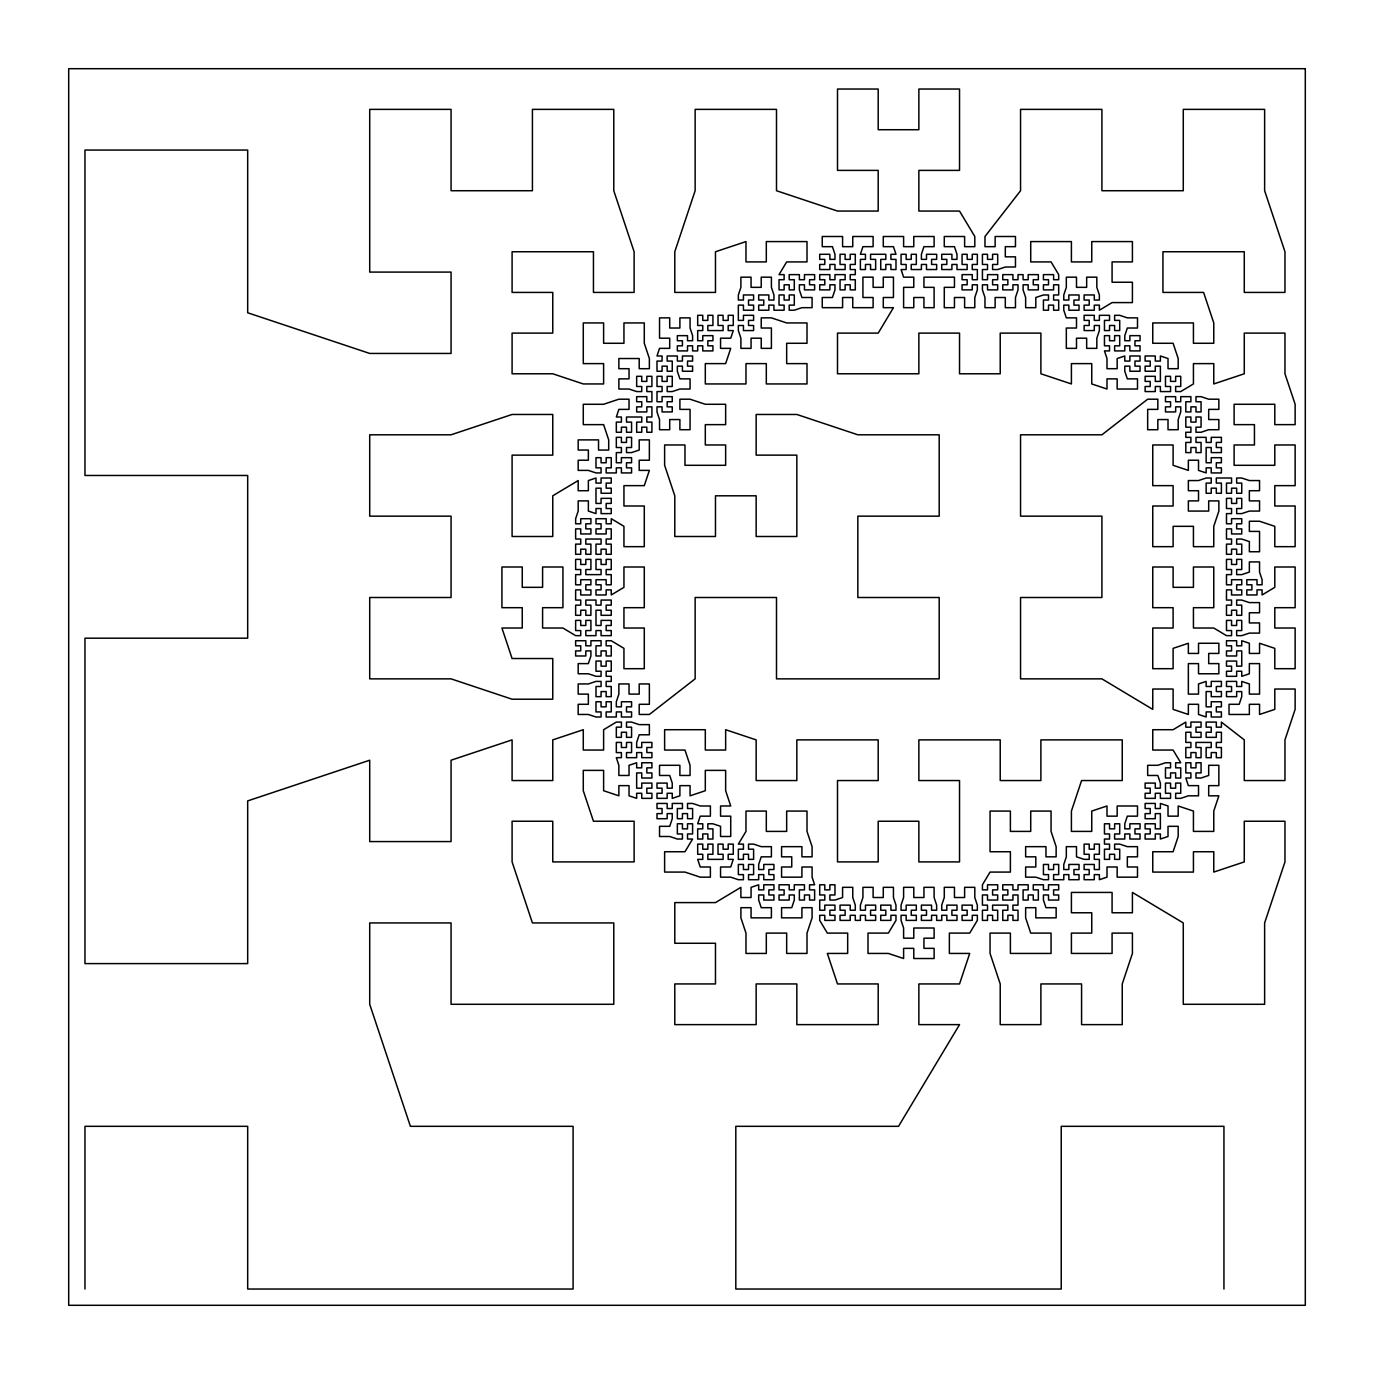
<?xml version="1.0" encoding="UTF-8"?>
<svg xmlns="http://www.w3.org/2000/svg" width="1374" height="1374" viewBox="0 0 1374 1374"><rect width="100%" height="100%" fill="white"/><g stroke="black" fill="none" stroke-linecap="round" stroke-linejoin="round"><path stroke-width="1.5" d="M1223.942 1289.035L1223.942 1126.319L1061.226 1126.319L1061.226 1289.035L735.811 1289.035L735.811 1126.319L898.527 1126.319L959.533 1024.626L918.863 1024.626L918.863 983.939L959.533 983.939L969.718 953.436L949.365 953.436L949.365 933.101L969.718 933.101L977.343 920.391L977.343 915.307L972.26 915.307L972.26 920.391L962.075 920.391L962.075 915.307L967.159 915.307L967.159 910.223L962.075 910.223L962.075 905.14L972.26 905.14L972.26 910.223L977.343 910.223L977.343 905.14L974.801 897.514L974.801 887.329L964.617 887.329L964.617 897.514L954.449 897.514L954.449 887.329L944.281 887.329L944.281 897.514L941.74 905.14L941.74 910.223L946.823 910.223L946.823 905.14L956.991 905.14L956.991 910.223L951.907 910.223L951.907 915.307L956.991 915.307L956.991 920.391L946.823 920.391L946.823 915.307L941.74 915.307L941.74 920.391L936.656 920.391L936.656 915.307L931.572 915.307L931.572 920.391L921.404 920.391L921.404 915.307L926.488 915.307L926.488 910.223L921.404 910.223L921.404 905.14L931.572 905.14L931.572 910.223L936.656 910.223L936.656 905.14L934.114 897.514L934.114 887.329L923.946 887.329L923.946 897.514L913.779 897.514L913.779 887.329L903.611 887.329L903.611 897.514L901.069 905.14L901.069 910.223L906.153 910.223L906.153 905.14L916.321 905.14L916.321 910.223L911.237 910.223L911.237 915.307L916.321 915.307L916.321 920.391L906.153 920.391L906.153 915.307L901.069 915.307L901.069 920.391L903.611 928.017L903.611 938.184L913.779 938.184L913.779 928.017L934.114 928.017L934.114 938.184L923.946 938.184L923.946 948.352L934.114 948.352L934.114 958.52L913.779 958.52L913.779 948.352L903.611 948.352L903.611 958.52L888.36 953.436L868.007 953.436L868.007 933.101L888.36 933.101L895.985 920.391L895.985 915.307L890.902 915.307L890.902 920.391L880.734 920.391L880.734 915.307L885.818 915.307L885.818 910.223L880.734 910.223L880.734 905.14L890.902 905.14L890.902 910.223L895.985 910.223L895.985 905.14L893.444 897.514L893.444 887.329L883.276 887.329L883.276 897.514L873.108 897.514L873.108 887.329L862.924 887.329L862.924 897.514L860.382 905.14L860.382 910.223L865.465 910.223L865.465 905.14L875.65 905.14L875.65 910.223L870.566 910.223L870.566 915.307L875.65 915.307L875.65 920.391L865.465 920.391L865.465 915.307L860.382 915.307L860.382 920.391L855.298 920.391L855.298 915.307L850.214 915.307L850.214 920.391L840.046 920.391L840.046 915.307L845.13 915.307L845.13 910.223L840.046 910.223L840.046 905.14L850.214 905.14L850.214 910.223L855.298 910.223L855.298 905.14L852.756 897.514L852.756 887.329L842.588 887.329L842.588 897.514L834.963 900.056L829.879 900.056L829.879 894.972L834.963 894.972L834.963 884.787L829.879 884.787L829.879 889.871L824.795 889.871L824.795 884.787L819.711 884.787L819.711 894.972L824.795 894.972L824.795 900.056L819.711 900.056L819.711 910.223L824.795 910.223L824.795 905.14L834.963 905.14L834.963 910.223L829.879 910.223L829.879 915.307L834.963 915.307L834.963 920.391L824.795 920.391L824.795 915.307L819.711 915.307L819.711 920.391L827.337 933.101L847.672 933.101L847.672 953.436L827.337 953.436L837.505 983.939L878.192 983.939L878.192 1024.626L796.834 1024.626L796.834 983.939L756.147 983.939L756.147 1024.626L674.789 1024.626L674.789 983.939L715.476 983.939L715.476 943.268L674.789 943.268L674.789 902.598L715.476 902.598L740.895 887.329L740.895 897.514L751.063 897.514L751.063 887.329L758.688 884.787L758.688 889.871L763.772 889.871L763.772 884.787L773.94 884.787L773.94 889.871L768.856 889.871L768.856 894.972L773.94 894.972L773.94 900.056L763.772 900.056L763.772 894.972L758.688 894.972L758.688 900.056L761.23 907.682L771.398 907.682L771.398 917.849L751.063 917.849L751.063 907.682L740.895 907.682L740.895 917.849L745.979 933.101L745.979 953.436L766.314 953.436L766.314 933.101L786.667 933.101L786.667 953.436L807.002 953.436L807.002 933.101L812.086 917.849L812.086 907.682L801.918 907.682L801.918 917.849L781.583 917.849L781.583 907.682L791.75 907.682L794.292 900.056L794.292 894.972L789.208 894.972L789.208 900.056L779.041 900.056L779.041 894.972L784.125 894.972L784.125 889.871L779.041 889.871L779.041 884.787L789.208 884.787L789.208 889.871L794.292 889.871L794.292 884.787L804.46 884.787L804.46 889.871L799.376 889.871L799.376 900.056L804.46 900.056L804.46 894.972L809.544 894.972L809.544 900.056L814.627 900.056L814.627 889.871L809.544 889.871L809.544 884.787L814.627 884.787L812.086 877.162L812.086 866.994L801.918 866.994L801.918 877.162L781.583 877.162L781.583 866.994L791.75 866.994L791.75 856.826L781.583 856.826L781.583 846.659L801.918 846.659L801.918 856.826L812.086 856.826L812.086 846.659L807.002 831.407L807.002 811.072L786.667 811.072L786.667 831.407L766.314 831.407L766.314 811.072L745.979 811.072L745.979 831.407L738.353 844.117L743.437 844.117L743.437 849.201L738.353 849.201L738.353 859.368L743.437 859.368L743.437 854.284L748.521 854.284L748.521 859.368L753.605 859.368L753.605 849.201L748.521 849.201L748.521 844.117L753.605 844.117L761.23 846.659L771.398 846.659L771.398 856.826L761.23 856.826L758.688 864.452L758.688 869.536L763.772 869.536L763.772 864.452L773.94 864.452L773.94 869.536L768.856 869.536L768.856 874.62L773.94 874.62L773.94 879.704L763.772 879.704L763.772 874.62L758.688 874.62L758.688 879.704L748.521 879.704L748.521 874.62L753.605 874.62L753.605 864.452L748.521 864.452L748.521 869.536L743.437 869.536L743.437 864.452L738.353 864.452L738.353 874.62L743.437 874.62L743.437 879.704L738.353 879.704L730.728 877.162L720.56 877.162L720.56 866.994L730.728 866.994L733.269 859.368L728.186 859.368L728.186 854.284L733.269 854.284L733.269 844.117L728.186 844.117L728.186 849.201L723.102 849.201L723.102 844.117L718.018 844.117L718.018 854.284L723.102 854.284L723.102 859.368L707.85 859.368L707.85 854.284L712.934 854.284L712.934 844.117L707.85 844.117L707.85 849.201L702.767 849.201L702.767 844.117L697.683 844.117L697.683 854.284L702.767 854.284L702.767 859.368L697.683 859.368L700.225 866.994L710.392 866.994L710.392 877.162L700.225 877.162L684.973 872.078L664.621 872.078L664.621 851.743L684.973 851.743L692.599 839.033L687.515 839.033L687.515 833.949L692.599 833.949L692.599 823.782L687.515 823.782L687.515 828.865L682.431 828.865L682.431 823.782L677.348 823.782L677.348 833.949L682.431 833.949L682.431 839.033L677.348 839.033L669.705 836.491L659.537 836.491L659.537 826.324L669.705 826.324L672.247 818.698L672.247 813.614L667.163 813.614L667.163 818.698L656.995 818.698L656.995 813.614L662.079 813.614L662.079 808.53L656.995 808.53L656.995 803.447L667.163 803.447L667.163 808.53L672.247 808.53L672.247 803.447L682.431 803.447L682.431 808.53L677.348 808.53L677.348 818.698L682.431 818.698L682.431 813.614L687.515 813.614L687.515 818.698L692.599 818.698L692.599 808.53L687.515 808.53L687.515 803.447L692.599 803.447L700.225 805.988L710.392 805.988L710.392 816.156L700.225 816.156L697.683 823.782L702.767 823.782L702.767 828.865L697.683 828.865L697.683 839.033L702.767 839.033L702.767 833.949L707.85 833.949L707.85 839.033L712.934 839.033L712.934 828.865L707.85 828.865L707.85 823.782L712.934 823.782L720.56 826.324L720.56 836.491L730.728 836.491L730.728 816.156L720.56 816.156L720.56 805.988L730.728 805.988L725.644 790.72L725.644 770.385L705.309 770.385L705.309 790.72L690.057 795.821L690.057 785.636L679.89 785.636L679.89 795.821L672.247 798.363L672.247 793.279L667.163 793.279L667.163 798.363L656.995 798.363L656.995 793.279L662.079 793.279L662.079 788.178L656.995 788.178L656.995 783.094L667.163 783.094L667.163 788.178L672.247 788.178L672.247 783.094L669.705 775.468L659.537 775.468L659.537 765.301L679.89 765.301L679.89 775.468L690.057 775.468L690.057 765.301L684.973 750.049L664.621 750.049L664.621 729.714L705.309 729.714L705.309 750.049L725.644 750.049L725.644 729.714L756.147 739.882L756.147 780.552L796.834 780.552L796.834 739.882L878.192 739.882L878.192 780.552L837.505 780.552L837.505 861.91L878.192 861.91L878.192 821.24L918.863 821.24L918.863 861.91L959.533 861.91L959.533 780.552L918.863 780.552L918.863 739.882L1000.22 739.882L1000.22 780.552L1040.891 780.552L1040.891 739.882L1122.249 739.882L1122.249 780.552L1081.578 780.552L1071.411 811.072L1071.411 831.407L1091.746 831.407L1091.746 811.072L1106.997 805.988L1106.997 816.156L1117.165 816.156L1117.165 805.988L1137.5 805.988L1137.5 816.156L1127.333 816.156L1124.791 823.782L1124.791 828.865L1129.875 828.865L1129.875 823.782L1140.042 823.782L1140.042 828.865L1134.958 828.865L1134.958 833.949L1140.042 833.949L1140.042 839.033L1129.875 839.033L1129.875 833.949L1124.791 833.949L1124.791 839.033L1114.623 839.033L1114.623 833.949L1119.707 833.949L1119.707 823.782L1114.623 823.782L1114.623 828.865L1109.539 828.865L1109.539 823.782L1104.456 823.782L1104.456 833.949L1109.539 833.949L1109.539 839.033L1104.456 839.033L1104.456 844.117L1109.539 844.117L1109.539 849.201L1104.456 849.201L1104.456 859.368L1109.539 859.368L1109.539 854.284L1114.623 854.284L1114.623 859.368L1119.707 859.368L1119.707 849.201L1114.623 849.201L1114.623 844.117L1119.707 844.117L1127.333 846.659L1137.5 846.659L1137.5 856.826L1127.333 856.826L1127.333 866.994L1137.5 866.994L1137.5 877.162L1117.165 877.162L1117.165 866.994L1106.997 866.994L1106.997 877.162L1099.372 879.704L1099.372 874.62L1094.288 874.62L1094.288 879.704L1084.12 879.704L1084.12 874.62L1089.204 874.62L1089.204 869.536L1084.12 869.536L1084.12 864.452L1094.288 864.452L1094.288 869.536L1099.372 869.536L1099.372 859.368L1094.288 859.368L1094.288 854.284L1099.372 854.284L1099.372 844.117L1094.288 844.117L1094.288 849.201L1089.204 849.201L1089.204 844.117L1084.12 844.117L1084.12 854.284L1089.204 854.284L1089.204 859.368L1084.12 859.368L1076.495 856.826L1076.495 846.659L1066.327 846.659L1066.327 856.826L1063.785 864.452L1063.785 869.536L1068.869 869.536L1068.869 864.452L1079.037 864.452L1079.037 869.536L1073.953 869.536L1073.953 874.62L1079.037 874.62L1079.037 879.704L1068.869 879.704L1068.869 874.62L1063.785 874.62L1063.785 879.704L1053.6 879.704L1053.6 874.62L1058.684 874.62L1058.684 864.452L1053.6 864.452L1053.6 869.536L1048.517 869.536L1048.517 864.452L1043.433 864.452L1043.433 874.62L1048.517 874.62L1048.517 879.704L1043.433 879.704L1035.807 877.162L1025.639 877.162L1025.639 866.994L1035.807 866.994L1035.807 856.826L1025.639 856.826L1025.639 846.659L1045.975 846.659L1045.975 856.826L1056.142 856.826L1056.142 846.659L1051.058 831.407L1051.058 811.072L1030.723 811.072L1030.723 831.407L1010.388 831.407L1010.388 811.072L990.053 811.072L990.053 851.743L1010.388 851.743L1010.388 872.078L990.053 872.078L982.427 884.787L982.427 889.871L987.511 889.871L987.511 884.787L997.679 884.787L997.679 889.871L992.595 889.871L992.595 894.972L997.679 894.972L997.679 900.056L987.511 900.056L987.511 894.972L982.427 894.972L982.427 905.14L987.511 905.14L987.511 910.223L982.427 910.223L982.427 920.391L987.511 920.391L987.511 915.307L992.595 915.307L992.595 920.391L997.679 920.391L997.679 910.223L992.595 910.223L992.595 905.14L1007.846 905.14L1007.846 910.223L1002.762 910.223L1002.762 920.391L1007.846 920.391L1007.846 915.307L1012.93 915.307L1012.93 920.391L1018.014 920.391L1018.014 910.223L1012.93 910.223L1012.93 905.14L1018.014 905.14L1018.014 894.972L1012.93 894.972L1012.93 900.056L1002.762 900.056L1002.762 894.972L1007.846 894.972L1007.846 889.871L1002.762 889.871L1002.762 884.787L1012.93 884.787L1012.93 889.871L1018.014 889.871L1018.014 884.787L1028.181 884.787L1028.181 889.871L1023.098 889.871L1023.098 900.056L1028.181 900.056L1028.181 894.972L1033.265 894.972L1033.265 900.056L1038.349 900.056L1038.349 889.871L1033.265 889.871L1033.265 884.787L1043.433 884.787L1043.433 889.871L1048.517 889.871L1048.517 884.787L1058.684 884.787L1058.684 889.871L1053.6 889.871L1053.6 894.972L1058.684 894.972L1058.684 900.056L1048.517 900.056L1048.517 894.972L1043.433 894.972L1043.433 900.056L1045.975 907.682L1056.142 907.682L1056.142 917.849L1035.807 917.849L1035.807 907.682L1025.639 907.682L1025.639 917.849L1030.723 933.101L1051.058 933.101L1051.058 953.436L1010.388 953.436L1010.388 933.101L990.053 933.101L990.053 953.436L1000.22 983.939L1000.22 1024.626L1040.891 1024.626L1040.891 983.939L1081.578 983.939L1081.578 1024.626L1122.249 1024.626L1122.249 983.939L1132.416 953.436L1132.416 933.101L1112.081 933.101L1112.081 953.436L1071.411 953.436L1071.411 933.101L1091.746 933.101L1091.746 912.765L1071.411 912.765L1071.411 892.43L1112.081 892.43L1112.081 912.765L1132.416 912.765L1132.416 892.43L1183.272 922.933L1183.272 1004.291L1264.63 1004.291L1264.63 922.933L1284.965 861.91L1284.965 821.24L1244.277 821.24L1244.277 861.91L1213.774 872.078L1213.774 851.743L1193.439 851.743L1193.439 872.078L1152.752 872.078L1152.752 851.743L1173.104 851.743L1178.188 836.491L1178.188 826.324L1168.02 826.324L1168.02 836.491L1160.377 839.033L1160.377 833.949L1155.294 833.949L1155.294 839.033L1145.126 839.033L1145.126 833.949L1150.21 833.949L1150.21 828.865L1145.126 828.865L1145.126 823.782L1155.294 823.782L1155.294 828.865L1160.377 828.865L1160.377 813.614L1155.294 813.614L1155.294 818.698L1145.126 818.698L1145.126 813.614L1150.21 813.614L1150.21 808.53L1145.126 808.53L1145.126 803.447L1155.294 803.447L1155.294 808.53L1160.377 808.53L1160.377 803.447L1168.02 805.988L1168.02 816.156L1178.188 816.156L1178.188 805.988L1193.439 811.072L1193.439 831.407L1213.774 831.407L1213.774 811.072L1218.858 795.821L1208.691 795.821L1208.691 785.636L1218.858 785.636L1218.858 765.301L1208.691 765.301L1208.691 775.468L1201.065 778.01L1195.981 778.01L1195.981 772.927L1201.065 772.927L1201.065 762.759L1195.981 762.759L1195.981 767.843L1190.897 767.843L1190.897 762.759L1185.814 762.759L1185.814 772.927L1190.897 772.927L1190.897 778.01L1185.814 778.01L1188.355 785.636L1198.523 785.636L1198.523 795.821L1188.355 795.821L1180.73 798.363L1175.646 798.363L1175.646 793.279L1180.73 793.279L1180.73 783.094L1175.646 783.094L1175.646 788.178L1170.562 788.178L1170.562 783.094L1165.478 783.094L1165.478 793.279L1170.562 793.279L1170.562 798.363L1160.377 798.363L1160.377 793.279L1155.294 793.279L1155.294 798.363L1145.126 798.363L1145.126 793.279L1150.21 793.279L1150.21 788.178L1145.126 788.178L1145.126 783.094L1155.294 783.094L1155.294 788.178L1160.377 788.178L1160.377 783.094L1157.835 775.468L1147.668 775.468L1147.668 765.301L1157.835 765.301L1165.478 762.759L1170.562 762.759L1170.562 767.843L1165.478 767.843L1165.478 778.01L1170.562 778.01L1170.562 772.927L1175.646 772.927L1175.646 778.01L1180.73 778.01L1180.73 767.843L1175.646 767.843L1175.646 762.759L1180.73 762.759L1173.104 750.049L1152.752 750.049L1152.752 729.714L1173.104 729.714L1185.814 722.089L1185.814 727.172L1190.897 727.172L1190.897 722.089L1201.065 722.089L1201.065 727.172L1195.981 727.172L1195.981 732.256L1201.065 732.256L1201.065 737.34L1190.897 737.34L1190.897 732.256L1185.814 732.256L1185.814 742.424L1190.897 742.424L1190.897 747.508L1185.814 747.508L1185.814 757.675L1190.897 757.675L1190.897 752.591L1195.981 752.591L1195.981 757.675L1201.065 757.675L1201.065 747.508L1195.981 747.508L1195.981 742.424L1211.233 742.424L1211.233 747.508L1206.149 747.508L1206.149 757.675L1211.233 757.675L1211.233 752.591L1216.316 752.591L1216.316 757.675L1221.4 757.675L1221.4 747.508L1216.316 747.508L1216.316 742.424L1221.4 742.424L1221.4 732.256L1216.316 732.256L1216.316 737.34L1206.149 737.34L1206.149 732.256L1211.233 732.256L1211.233 727.172L1206.149 727.172L1206.149 722.089L1216.316 722.089L1216.316 727.172L1221.4 727.172L1221.4 722.089L1244.277 739.882L1244.277 780.552L1284.965 780.552L1284.965 739.882L1295.132 709.379L1295.132 689.027L1274.797 689.027L1274.797 709.379L1259.546 714.463L1259.546 704.295L1249.361 704.295L1249.361 714.463L1229.026 714.463L1229.026 704.295L1239.193 704.295L1241.735 696.652L1241.735 691.569L1236.652 691.569L1236.652 696.652L1226.484 696.652L1226.484 691.569L1231.568 691.569L1231.568 686.485L1226.484 686.485L1226.484 681.401L1236.652 681.401L1236.652 686.485L1241.735 686.485L1241.735 681.401L1249.361 683.943L1249.361 694.11L1259.546 694.11L1259.546 663.608L1249.361 663.608L1249.361 673.775L1241.735 676.317L1241.735 671.233L1236.652 671.233L1236.652 676.317L1226.484 676.317L1226.484 671.233L1231.568 671.233L1231.568 666.15L1226.484 666.15L1226.484 661.066L1236.652 661.066L1236.652 666.15L1241.735 666.15L1241.735 650.898L1236.652 650.898L1236.652 655.982L1226.484 655.982L1226.484 650.898L1231.568 650.898L1231.568 645.814L1226.484 645.814L1226.484 640.731L1236.652 640.731L1236.652 645.814L1241.735 645.814L1241.735 640.731L1249.361 643.272L1249.361 653.44L1259.546 653.44L1259.546 643.272L1274.797 648.356L1274.797 668.691L1295.132 668.691L1295.132 628.021L1274.797 628.021L1274.797 607.686L1295.132 607.686L1295.132 566.998L1274.797 566.998L1274.797 587.333L1262.088 594.959L1262.088 589.875L1257.004 589.875L1257.004 594.959L1246.819 594.959L1246.819 589.875L1251.903 589.875L1251.903 584.792L1246.819 584.792L1246.819 579.708L1257.004 579.708L1257.004 584.792L1262.088 584.792L1262.088 579.708L1259.546 572.082L1259.546 561.914L1249.361 561.914L1249.361 572.082L1241.735 574.624L1236.652 574.624L1236.652 569.54L1241.735 569.54L1241.735 559.373L1236.652 559.373L1236.652 564.456L1231.568 564.456L1231.568 559.373L1226.484 559.373L1226.484 569.54L1231.568 569.54L1231.568 574.624L1226.484 574.624L1226.484 584.792L1231.568 584.792L1231.568 579.708L1241.735 579.708L1241.735 584.792L1236.652 584.792L1236.652 589.875L1241.735 589.875L1241.735 594.959L1231.568 594.959L1231.568 589.875L1226.484 589.875L1226.484 600.06L1231.568 600.06L1231.568 605.144L1226.484 605.144L1226.484 615.312L1231.568 615.312L1231.568 610.228L1236.652 610.228L1236.652 615.312L1241.735 615.312L1241.735 605.144L1236.652 605.144L1236.652 600.06L1241.735 600.06L1249.361 602.602L1259.546 602.602L1259.546 612.77L1249.361 612.77L1249.361 622.937L1259.546 622.937L1259.546 633.105L1249.361 633.105L1241.735 635.647L1236.652 635.647L1236.652 630.563L1241.735 630.563L1241.735 620.395L1236.652 620.395L1236.652 625.479L1231.568 625.479L1231.568 620.395L1226.484 620.395L1226.484 630.563L1231.568 630.563L1231.568 635.647L1226.484 635.647L1213.774 628.021L1193.439 628.021L1193.439 607.686L1213.774 607.686L1213.774 566.998L1193.439 566.998L1193.439 587.333L1173.104 587.333L1173.104 566.998L1152.752 566.998L1152.752 607.686L1173.104 607.686L1173.104 628.021L1152.752 628.021L1152.752 668.691L1173.104 668.691L1173.104 648.356L1188.355 643.272L1188.355 653.44L1198.523 653.44L1198.523 643.272L1218.858 643.272L1218.858 653.44L1208.691 653.44L1208.691 663.608L1218.858 663.608L1218.858 673.775L1198.523 673.775L1198.523 663.608L1188.355 663.608L1188.355 694.11L1198.523 694.11L1198.523 683.943L1206.149 681.401L1206.149 686.485L1211.233 686.485L1211.233 681.401L1221.4 681.401L1221.4 686.485L1216.316 686.485L1216.316 691.569L1221.4 691.569L1221.4 696.652L1211.233 696.652L1211.233 691.569L1206.149 691.569L1206.149 706.837L1211.233 706.837L1211.233 701.753L1221.4 701.753L1221.4 706.837L1216.316 706.837L1216.316 711.921L1221.4 711.921L1221.4 717.005L1211.233 717.005L1211.233 711.921L1206.149 711.921L1206.149 717.005L1198.523 714.463L1198.523 704.295L1188.355 704.295L1188.355 714.463L1173.104 709.379L1173.104 689.027L1152.752 689.027L1152.752 709.379L1101.914 678.859L1020.556 678.859L1020.556 597.501L1101.914 597.501L1101.914 516.16L1020.556 516.16L1020.556 434.802L1101.914 434.802L1147.668 399.199L1157.835 399.199L1157.835 409.383L1147.668 409.383L1147.668 429.719L1157.835 429.719L1157.835 419.551L1168.02 419.551L1168.02 429.719L1178.188 429.719L1178.188 419.551L1180.73 411.925L1180.73 406.841L1175.646 406.841L1175.646 411.925L1165.478 411.925L1165.478 406.841L1170.562 406.841L1170.562 401.74L1165.478 401.74L1165.478 396.657L1175.646 396.657L1175.646 401.74L1180.73 401.74L1180.73 396.657L1190.897 396.657L1190.897 401.74L1185.814 401.74L1185.814 411.925L1190.897 411.925L1190.897 406.841L1195.981 406.841L1195.981 411.925L1201.065 411.925L1201.065 401.74L1195.981 401.74L1195.981 396.657L1201.065 396.657L1208.691 399.199L1218.858 399.199L1218.858 409.383L1208.691 409.383L1208.691 419.551L1218.858 419.551L1218.858 429.719L1208.691 429.719L1201.065 432.26L1195.981 432.26L1195.981 427.177L1201.065 427.177L1201.065 417.009L1195.981 417.009L1195.981 422.093L1190.897 422.093L1190.897 417.009L1185.814 417.009L1185.814 427.177L1190.897 427.177L1190.897 432.26L1185.814 432.26L1185.814 437.344L1190.897 437.344L1190.897 442.428L1185.814 442.428L1185.814 452.596L1190.897 452.596L1190.897 447.512L1195.981 447.512L1195.981 452.596L1201.065 452.596L1201.065 442.428L1195.981 442.428L1195.981 437.344L1206.149 437.344L1206.149 442.428L1211.233 442.428L1211.233 437.344L1221.4 437.344L1221.4 442.428L1216.316 442.428L1216.316 447.512L1221.4 447.512L1221.4 452.596L1211.233 452.596L1211.233 447.512L1206.149 447.512L1206.149 462.763L1211.233 462.763L1211.233 457.679L1221.4 457.679L1221.4 462.763L1216.316 462.763L1216.316 467.847L1221.4 467.847L1221.4 472.931L1211.233 472.931L1211.233 467.847L1206.149 467.847L1206.149 472.931L1198.523 470.389L1198.523 460.221L1188.355 460.221L1188.355 470.389L1173.104 465.305L1173.104 444.97L1152.752 444.97L1152.752 485.64L1173.104 485.64L1173.104 505.993L1152.752 505.993L1152.752 546.663L1173.104 546.663L1173.104 526.328L1193.439 526.328L1193.439 546.663L1213.774 546.663L1213.774 526.328L1218.858 511.076L1218.858 500.892L1208.691 500.892L1208.691 511.076L1188.355 511.076L1188.355 500.892L1198.523 500.892L1198.523 490.724L1188.355 490.724L1188.355 480.557L1198.523 480.557L1206.149 478.015L1211.233 478.015L1211.233 483.098L1206.149 483.098L1206.149 493.266L1211.233 493.266L1211.233 488.182L1216.316 488.182L1216.316 493.266L1221.4 493.266L1221.4 483.098L1216.316 483.098L1216.316 478.015L1231.568 478.015L1231.568 483.098L1226.484 483.098L1226.484 493.266L1231.568 493.266L1231.568 488.182L1236.652 488.182L1236.652 493.266L1241.735 493.266L1241.735 483.098L1236.652 483.098L1236.652 478.015L1241.735 478.015L1249.361 480.557L1259.546 480.557L1259.546 490.724L1249.361 490.724L1249.361 500.892L1259.546 500.892L1259.546 511.076L1249.361 511.076L1241.735 513.618L1236.652 513.618L1236.652 508.535L1241.735 508.535L1241.735 498.35L1236.652 498.35L1236.652 503.434L1231.568 503.434L1231.568 498.35L1226.484 498.35L1226.484 508.535L1231.568 508.535L1231.568 513.618L1226.484 513.618L1226.484 523.786L1231.568 523.786L1231.568 518.702L1241.735 518.702L1241.735 523.786L1236.652 523.786L1236.652 528.87L1241.735 528.87L1241.735 533.954L1231.568 533.954L1231.568 528.87L1226.484 528.87L1226.484 539.037L1231.568 539.037L1231.568 544.121L1226.484 544.121L1226.484 554.289L1231.568 554.289L1231.568 549.205L1236.652 549.205L1236.652 554.289L1241.735 554.289L1241.735 544.121L1236.652 544.121L1236.652 539.037L1241.735 539.037L1249.361 541.579L1249.361 551.747L1259.546 551.747L1259.546 531.412L1249.361 531.412L1249.361 521.244L1259.546 521.244L1274.797 526.328L1274.797 546.663L1295.132 546.663L1295.132 505.993L1274.797 505.993L1274.797 485.64L1295.132 485.64L1295.132 444.97L1274.797 444.97L1274.797 465.305L1234.11 465.305L1234.11 444.97L1254.445 444.97L1254.445 424.635L1234.11 424.635L1234.11 404.282L1274.797 404.282L1274.797 424.635L1295.132 424.635L1295.132 404.282L1284.965 373.78L1284.965 333.109L1244.277 333.109L1244.277 373.78L1213.774 383.947L1213.774 363.612L1193.439 363.612L1193.439 383.947L1180.73 391.573L1175.646 391.573L1175.646 386.489L1180.73 386.489L1180.73 376.321L1175.646 376.321L1175.646 381.405L1170.562 381.405L1170.562 376.321L1165.478 376.321L1165.478 386.489L1170.562 386.489L1170.562 391.573L1160.377 391.573L1160.377 386.489L1155.294 386.489L1155.294 391.573L1145.126 391.573L1145.126 386.489L1150.21 386.489L1150.21 381.405L1145.126 381.405L1145.126 376.321L1155.294 376.321L1155.294 381.405L1160.377 381.405L1160.377 366.154L1155.294 366.154L1155.294 371.238L1145.126 371.238L1145.126 366.154L1150.21 366.154L1150.21 361.07L1145.126 361.07L1145.126 355.986L1155.294 355.986L1155.294 361.07L1160.377 361.07L1160.377 355.986L1168.02 358.528L1168.02 368.696L1178.188 368.696L1178.188 358.528L1173.104 343.277L1152.752 343.277L1152.752 322.942L1193.439 322.942L1193.439 343.277L1213.774 343.277L1213.774 322.942L1203.607 292.422L1162.936 292.422L1162.936 251.751L1244.277 251.751L1244.277 292.422L1284.965 292.422L1284.965 251.751L1264.63 190.728L1264.63 109.37L1183.272 109.37L1183.272 190.728L1101.914 190.728L1101.914 109.37L1020.556 109.37L1020.556 190.728L984.969 236.5L984.969 246.667L995.137 246.667L995.137 236.5L1015.472 236.5L1015.472 246.667L1005.304 246.667L1005.304 256.835L1015.472 256.835L1015.472 267.003L1005.304 267.003L997.679 269.544L992.595 269.544L992.595 264.461L997.679 264.461L997.679 254.293L992.595 254.293L992.595 259.377L987.511 259.377L987.511 254.293L982.427 254.293L982.427 264.461L987.511 264.461L987.511 269.544L982.427 269.544L982.427 279.712L987.511 279.712L987.511 274.628L997.679 274.628L997.679 279.712L992.595 279.712L992.595 284.796L997.679 284.796L997.679 289.88L987.511 289.88L987.511 284.796L982.427 284.796L982.427 289.88L984.969 297.505L984.969 307.673L995.137 307.673L995.137 297.505L1005.304 297.505L1005.304 307.673L1015.472 307.673L1015.472 297.505L1018.014 289.88L1018.014 284.796L1012.93 284.796L1012.93 289.88L1002.762 289.88L1002.762 284.796L1007.846 284.796L1007.846 279.712L1002.762 279.712L1002.762 274.628L1012.93 274.628L1012.93 279.712L1018.014 279.712L1018.014 274.628L1023.098 274.628L1023.098 279.712L1028.181 279.712L1028.181 274.628L1038.349 274.628L1038.349 279.712L1033.265 279.712L1033.265 284.796L1038.349 284.796L1038.349 289.88L1028.181 289.88L1028.181 284.796L1023.098 284.796L1023.098 289.88L1025.639 297.505L1025.639 307.673L1035.807 307.673L1035.807 297.505L1043.433 294.963L1048.517 294.963L1048.517 300.047L1043.433 300.047L1043.433 310.215L1048.517 310.215L1048.517 305.131L1053.6 305.131L1053.6 310.215L1058.684 310.215L1058.684 300.047L1053.6 300.047L1053.6 294.963L1058.684 294.963L1058.684 284.796L1053.6 284.796L1053.6 289.88L1043.433 289.88L1043.433 284.796L1048.517 284.796L1048.517 279.712L1043.433 279.712L1043.433 274.628L1053.6 274.628L1053.6 279.712L1058.684 279.712L1058.684 274.628L1051.058 261.919L1030.723 261.919L1030.723 241.584L1071.411 241.584L1071.411 261.919L1091.746 261.919L1091.746 241.584L1132.416 241.584L1132.416 261.919L1112.081 261.919L1112.081 282.254L1132.416 282.254L1132.416 302.589L1112.081 302.589L1099.372 310.232L1099.372 305.131L1094.288 305.131L1094.288 310.232L1084.12 310.232L1084.12 305.131L1089.204 305.131L1089.204 300.047L1084.12 300.047L1084.12 294.963L1094.288 294.963L1094.288 300.047L1099.372 300.047L1099.372 294.963L1096.83 287.338L1096.83 277.17L1086.662 277.17L1086.662 287.338L1076.495 287.338L1076.495 277.17L1066.327 277.17L1066.327 287.338L1063.785 294.963L1063.785 300.047L1068.869 300.047L1068.869 294.963L1079.037 294.963L1079.037 300.047L1073.953 300.047L1073.953 305.131L1079.037 305.131L1079.037 310.232L1068.869 310.232L1068.869 305.131L1063.785 305.131L1063.785 310.215L1066.327 317.858L1076.495 317.858L1076.495 328.025L1066.327 328.025L1066.327 348.361L1076.495 348.361L1076.495 338.193L1086.662 338.193L1086.662 348.361L1096.83 348.361L1096.83 338.193L1099.372 330.567L1099.372 325.483L1094.288 325.483L1094.288 330.567L1084.12 330.567L1084.12 325.483L1089.204 325.483L1089.204 320.4L1084.12 320.4L1084.12 315.316L1094.288 315.316L1094.288 320.4L1099.372 320.4L1099.372 315.316L1109.539 315.316L1109.539 320.4L1104.456 320.4L1104.456 330.567L1109.539 330.567L1109.539 325.483L1114.623 325.483L1114.623 330.567L1119.707 330.567L1119.707 320.4L1114.623 320.4L1114.623 315.316L1119.707 315.316L1127.333 317.858L1137.5 317.858L1137.5 328.025L1127.333 328.025L1124.791 335.651L1124.791 340.735L1129.875 340.735L1129.875 335.651L1140.042 335.651L1140.042 340.735L1134.958 340.735L1134.958 345.819L1140.042 345.819L1140.042 350.902L1129.875 350.902L1129.875 345.819L1124.791 345.819L1124.791 350.902L1114.623 350.902L1114.623 345.819L1119.707 345.819L1119.707 335.651L1114.623 335.651L1114.623 340.735L1109.539 340.735L1109.539 335.651L1104.456 335.651L1104.456 345.819L1109.539 345.819L1109.539 350.902L1104.456 350.902L1106.997 358.528L1106.997 368.696L1117.165 368.696L1117.165 358.528L1124.791 355.986L1124.791 361.07L1129.875 361.07L1129.875 355.986L1140.042 355.986L1140.042 361.07L1134.958 361.07L1134.958 366.154L1140.042 366.154L1140.042 371.238L1129.875 371.238L1129.875 366.154L1124.791 366.154L1124.791 371.238L1127.333 378.863L1137.5 378.863L1137.5 389.031L1117.165 389.031L1117.165 378.863L1106.997 378.863L1106.997 389.031L1091.746 383.947L1091.746 363.612L1071.411 363.612L1071.411 383.947L1040.891 373.78L1040.891 333.109L1000.22 333.109L1000.22 373.78L959.533 373.78L959.533 333.109L918.863 333.109L918.863 373.78L837.505 373.78L837.505 333.109L878.192 333.109L893.444 307.673L883.276 307.673L883.276 297.505L893.444 297.505L893.444 277.17L883.276 277.17L883.276 287.338L873.108 287.338L873.108 277.17L862.924 277.17L862.924 297.505L873.108 297.505L873.108 307.673L852.756 307.673L852.756 297.505L842.588 297.505L842.588 307.673L822.253 307.673L822.253 297.505L832.421 297.505L834.963 289.88L834.963 284.796L829.879 284.796L829.879 289.88L819.711 289.88L819.711 284.796L824.795 284.796L824.795 279.712L819.711 279.712L819.711 274.628L829.879 274.628L829.879 279.712L834.963 279.712L834.963 274.628L845.13 274.628L845.13 279.712L840.046 279.712L840.046 289.88L845.13 289.88L845.13 284.796L850.214 284.796L850.214 289.88L855.298 289.88L855.298 279.712L850.214 279.712L850.214 274.628L855.298 274.628L855.298 269.544L850.214 269.544L850.214 264.461L855.298 264.461L855.298 254.293L850.214 254.293L850.214 259.377L845.13 259.377L845.13 254.293L840.046 254.293L840.046 264.461L845.13 264.461L845.13 269.544L834.963 269.544L834.963 264.461L829.879 264.461L829.879 269.544L819.711 269.544L819.711 264.461L824.795 264.461L824.795 259.377L819.711 259.377L819.711 254.293L829.879 254.293L829.879 259.377L834.963 259.377L834.963 254.293L832.421 246.667L822.253 246.667L822.253 236.5L842.588 236.5L842.588 246.667L852.756 246.667L852.756 236.5L873.108 236.5L873.108 246.667L862.924 246.667L860.382 254.293L865.465 254.293L865.465 259.377L860.382 259.377L860.382 269.544L865.465 269.544L865.465 264.461L870.566 264.461L870.566 269.544L875.65 269.544L875.65 259.377L870.566 259.377L870.566 254.293L885.818 254.293L885.818 259.377L880.734 259.377L880.734 269.544L885.818 269.544L885.818 264.461L890.902 264.461L890.902 269.544L895.985 269.544L895.985 259.377L890.902 259.377L890.902 254.293L895.985 254.293L893.444 246.667L883.276 246.667L883.276 236.5L903.611 236.5L903.611 246.667L913.779 246.667L913.779 236.5L934.114 236.5L934.114 246.667L923.946 246.667L921.404 254.293L921.404 259.377L926.488 259.377L926.488 254.293L936.656 254.293L936.656 259.377L931.572 259.377L931.572 264.461L936.656 264.461L936.656 269.544L926.488 269.544L926.488 264.461L921.404 264.461L921.404 269.544L911.237 269.544L911.237 264.461L916.321 264.461L916.321 254.293L911.237 254.293L911.237 259.377L906.153 259.377L906.153 254.293L901.069 254.293L901.069 264.461L906.153 264.461L906.153 269.544L901.069 269.544L903.611 277.17L913.779 277.17L913.779 287.338L903.611 287.338L903.611 307.673L913.779 307.673L913.779 297.505L923.946 297.505L923.946 307.673L934.114 307.673L934.114 287.338L923.946 287.338L923.946 277.17L954.449 277.17L954.449 287.338L944.281 287.338L944.281 307.673L954.449 307.673L954.449 297.505L964.617 297.505L964.617 307.673L974.801 307.673L974.801 297.505L977.343 289.88L977.343 284.796L972.26 284.796L972.26 289.88L962.075 289.88L962.075 284.796L967.159 284.796L967.159 279.712L962.075 279.712L962.075 274.628L972.26 274.628L972.26 279.712L977.343 279.712L977.343 269.544L972.26 269.544L972.26 264.461L977.343 264.461L977.343 254.293L972.26 254.293L972.26 259.377L967.159 259.377L967.159 254.293L962.075 254.293L962.075 264.461L967.159 264.461L967.159 269.544L956.991 269.544L956.991 264.461L951.907 264.461L951.907 269.544L941.74 269.544L941.74 264.461L946.823 264.461L946.823 259.377L941.74 259.377L941.74 254.293L951.907 254.293L951.907 259.377L956.991 259.377L956.991 254.293L954.449 246.667L944.281 246.667L944.281 236.5L964.617 236.5L964.617 246.667L974.801 246.667L974.801 236.5L959.533 211.064L918.863 211.064L918.863 170.393L959.533 170.393L959.533 89.035L918.863 89.035L918.863 129.723L878.192 129.723L878.192 89.035L837.505 89.035L837.505 170.393L878.192 170.393L878.192 211.064L837.505 211.064L776.499 190.728L776.499 109.37L695.141 109.37L695.141 190.728L674.789 251.751L674.789 292.422L715.476 292.422L715.476 251.751L745.979 241.584L745.979 261.919L766.314 261.919L766.314 241.584L807.002 241.584L807.002 261.919L786.667 261.919L779.041 274.628L784.125 274.628L784.125 279.712L779.041 279.712L779.041 289.88L784.125 289.88L784.125 284.796L789.208 284.796L789.208 289.88L794.292 289.88L794.292 279.712L789.208 279.712L789.208 274.628L799.376 274.628L799.376 279.712L804.46 279.712L804.46 274.628L814.627 274.628L814.627 279.712L809.544 279.712L809.544 284.796L814.627 284.796L814.627 289.88L804.46 289.88L804.46 284.796L799.376 284.796L799.376 289.88L801.918 297.505L812.086 297.505L812.086 307.673L801.918 307.673L794.292 310.215L789.208 310.215L789.208 305.131L794.292 305.131L794.292 294.963L789.208 294.963L789.208 300.047L784.125 300.047L784.125 294.963L779.041 294.963L779.041 305.131L784.125 305.131L784.125 310.215L773.94 310.215L773.94 305.131L768.856 305.131L768.856 310.215L758.688 310.215L758.688 305.131L763.772 305.131L763.772 300.047L758.688 300.047L758.688 294.963L768.856 294.963L768.856 300.047L773.94 300.047L773.94 294.963L771.398 287.338L771.398 277.17L761.23 277.17L761.23 287.338L751.063 287.338L751.063 277.17L740.895 277.17L740.895 287.338L738.353 294.963L738.353 300.047L743.437 300.047L743.437 294.963L753.605 294.963L753.605 300.047L748.521 300.047L748.521 305.131L753.605 305.131L753.605 310.215L743.437 310.215L743.437 305.131L738.353 305.131L738.353 320.4L743.437 320.4L743.437 315.316L753.605 315.316L753.605 320.4L748.521 320.4L748.521 325.483L753.605 325.483L753.605 330.567L743.437 330.567L743.437 325.483L738.353 325.483L738.353 330.567L740.895 338.193L740.895 348.361L751.063 348.361L751.063 338.193L761.23 338.193L761.23 348.361L771.398 348.361L771.398 328.025L761.23 328.025L761.23 317.858L771.398 317.858L786.667 322.942L807.002 322.942L807.002 343.277L786.667 343.277L786.667 363.612L807.002 363.612L807.002 383.947L766.314 383.947L766.314 363.612L745.979 363.612L745.979 383.947L705.309 383.947L705.309 363.612L725.644 363.612L730.728 348.361L720.56 348.361L720.56 338.193L730.728 338.193L733.269 330.567L728.186 330.567L728.186 325.483L733.269 325.483L733.269 315.316L728.186 315.316L728.186 320.4L723.102 320.4L723.102 315.316L718.018 315.316L718.018 325.483L723.102 325.483L723.102 330.567L707.85 330.567L707.85 325.483L712.934 325.483L712.934 315.316L707.85 315.316L707.85 320.4L702.767 320.4L702.767 315.316L697.683 315.316L697.683 325.483L702.767 325.483L702.767 330.567L697.683 330.567L697.683 340.735L702.767 340.735L702.767 335.651L712.934 335.651L712.934 340.735L707.85 340.735L707.85 345.819L712.934 345.819L712.934 350.902L702.767 350.902L702.767 345.819L697.683 345.819L697.683 350.902L692.599 350.902L692.599 345.819L687.515 345.819L687.515 350.902L677.348 350.902L677.348 345.819L682.431 345.819L682.431 340.735L677.348 340.735L677.348 335.651L687.515 335.651L687.515 340.735L692.599 340.735L692.599 335.651L690.057 328.025L690.057 317.858L679.89 317.858L679.89 328.025L669.705 328.025L669.705 317.858L659.537 317.858L659.537 338.193L669.705 338.193L669.705 348.361L659.537 348.361L656.995 355.986L662.079 355.986L662.079 361.07L656.995 361.07L656.995 371.238L662.079 371.238L662.079 366.154L667.163 366.154L667.163 371.238L672.247 371.238L672.247 361.07L667.163 361.07L667.163 355.986L677.348 355.986L677.348 361.07L682.431 361.07L682.431 355.986L692.599 355.986L692.599 361.07L687.515 361.07L687.515 366.154L692.599 366.154L692.599 371.238L682.431 371.238L682.431 366.154L677.348 366.154L677.348 371.238L679.89 378.863L690.057 378.863L690.057 389.031L679.89 389.031L672.247 391.573L667.163 391.573L667.163 386.489L672.247 386.489L672.247 376.321L667.163 376.321L667.163 381.405L662.079 381.405L662.079 376.321L656.995 376.321L656.995 386.489L662.079 386.489L662.079 391.573L656.995 391.573L656.995 401.74L662.079 401.74L662.079 396.657L672.247 396.657L672.247 401.74L667.163 401.74L667.163 406.841L672.247 406.841L672.247 411.925L662.079 411.925L662.079 406.841L656.995 406.841L656.995 411.925L659.537 419.551L659.537 429.719L669.705 429.719L669.705 419.551L679.89 419.551L679.89 429.719L690.057 429.719L690.057 409.383L679.89 409.383L679.89 399.199L690.057 399.199L705.309 404.282L725.644 404.282L725.644 424.635L705.309 424.635L705.309 444.97L725.644 444.97L725.644 465.305L684.973 465.305L684.973 444.97L664.621 444.97L664.621 465.305L674.789 495.808L674.789 536.495L715.476 536.495L715.476 495.808L756.147 495.808L756.147 536.495L796.834 536.495L796.834 455.137L756.147 455.137L756.147 414.467L796.834 414.467L857.84 434.802L939.198 434.802L939.198 516.16L857.84 516.16L857.84 597.501L939.198 597.501L939.198 678.859L776.499 678.859L776.499 597.501L695.141 597.501L695.141 678.859L649.37 714.463L639.202 714.463L639.202 704.295L649.37 704.295L649.37 683.943L639.202 683.943L639.202 694.11L629.034 694.11L629.034 683.943L618.867 683.943L618.867 694.11L616.325 701.753L616.325 706.837L621.409 706.837L621.409 701.753L631.576 701.753L631.576 706.837L626.492 706.837L626.492 711.921L631.576 711.921L631.576 717.005L621.409 717.005L621.409 711.921L616.325 711.921L616.325 717.005L606.157 717.005L606.157 711.921L611.241 711.921L611.241 701.753L606.157 701.753L606.157 706.837L601.073 706.837L601.073 701.753L595.99 701.753L595.99 711.921L601.073 711.921L601.073 717.005L595.99 717.005L588.364 714.463L578.179 714.463L578.179 704.295L588.364 704.295L588.364 694.11L578.179 694.11L578.179 683.943L588.364 683.943L595.99 681.401L601.073 681.401L601.073 686.485L595.99 686.485L595.99 696.652L601.073 696.652L601.073 691.569L606.157 691.569L606.157 696.652L611.241 696.652L611.241 686.485L606.157 686.485L606.157 681.401L611.241 681.401L611.241 676.317L606.157 676.317L606.157 671.233L611.241 671.233L611.241 661.066L606.157 661.066L606.157 666.15L601.073 666.15L601.073 661.066L595.99 661.066L595.99 671.233L601.073 671.233L601.073 676.317L595.99 676.317L588.364 673.775L578.179 673.775L578.179 663.608L588.364 663.608L590.906 655.982L590.906 650.898L585.822 650.898L585.822 655.982L575.637 655.982L575.637 650.898L580.721 650.898L580.721 645.814L575.637 645.814L575.637 640.731L585.822 640.731L585.822 645.814L590.906 645.814L590.906 640.731L601.073 640.731L601.073 645.814L595.99 645.814L595.99 655.982L601.073 655.982L601.073 650.898L606.157 650.898L606.157 655.982L611.241 655.982L611.241 645.814L606.157 645.814L606.157 640.731L611.241 640.731L623.951 648.356L623.951 668.691L644.286 668.691L644.286 628.021L623.951 628.021L623.951 607.686L644.286 607.686L644.286 566.998L623.951 566.998L623.951 587.333L611.241 594.959L611.241 589.875L606.157 589.875L606.157 594.959L595.99 594.959L595.99 589.875L601.073 589.875L601.073 584.792L595.99 584.792L595.99 579.708L606.157 579.708L606.157 584.792L611.241 584.792L611.241 574.624L606.157 574.624L606.157 569.54L611.241 569.54L611.241 559.373L606.157 559.373L606.157 564.456L601.073 564.456L601.073 559.373L595.99 559.373L595.99 569.54L601.073 569.54L601.073 574.624L585.822 574.624L585.822 569.54L590.906 569.54L590.906 559.373L585.822 559.373L585.822 564.456L580.721 564.456L580.721 559.373L575.637 559.373L575.637 569.54L580.721 569.54L580.721 574.624L575.637 574.624L575.637 584.792L580.721 584.792L580.721 579.708L590.906 579.708L590.906 584.792L585.822 584.792L585.822 589.875L590.906 589.875L590.906 594.959L580.721 594.959L580.721 589.875L575.637 589.875L575.637 600.06L580.721 600.06L580.721 605.144L575.637 605.144L575.637 615.312L580.721 615.312L580.721 610.228L585.822 610.228L585.822 615.312L590.906 615.312L590.906 605.144L585.822 605.144L585.822 600.06L595.99 600.06L595.99 605.144L601.073 605.144L601.073 600.06L611.241 600.06L611.241 605.144L606.157 605.144L606.157 610.228L611.241 610.228L611.241 615.312L601.073 615.312L601.073 610.228L595.99 610.228L595.99 625.479L601.073 625.479L601.073 620.395L611.241 620.395L611.241 625.479L606.157 625.479L606.157 630.563L611.241 630.563L611.241 635.647L601.073 635.647L601.073 630.563L595.99 630.563L595.99 635.647L585.822 635.647L585.822 630.563L590.906 630.563L590.906 620.395L585.822 620.395L585.822 625.479L580.721 625.479L580.721 620.395L575.637 620.395L575.637 630.563L580.721 630.563L580.721 635.647L575.637 635.647L562.928 628.021L542.593 628.021L542.593 607.686L562.928 607.686L562.928 566.998L542.593 566.998L542.593 587.333L522.257 587.333L522.257 566.998L501.922 566.998L501.922 607.686L522.257 607.686L522.257 628.021L501.922 628.021L512.09 658.524L552.76 658.524L552.76 699.211L512.09 699.211L451.067 678.859L369.709 678.859L369.709 597.501L451.067 597.501L451.067 516.16L369.709 516.16L369.709 434.802L451.067 434.802L512.09 414.467L552.76 414.467L552.76 455.137L512.09 455.137L512.09 536.495L552.76 536.495L552.76 495.808L578.179 480.557L578.179 490.724L588.364 490.724L588.364 480.557L595.99 478.015L595.99 483.098L601.073 483.098L601.073 478.015L611.241 478.015L611.241 483.098L606.157 483.098L606.157 488.182L611.241 488.182L611.241 493.266L601.073 493.266L601.073 488.182L595.99 488.182L595.99 503.434L601.073 503.434L601.073 498.35L611.241 498.35L611.241 503.434L606.157 503.434L606.157 508.535L611.241 508.535L611.241 513.618L601.073 513.618L601.073 508.535L595.99 508.535L595.99 513.618L588.364 511.076L588.364 500.892L578.179 500.892L578.179 511.076L575.637 518.702L575.637 523.786L580.721 523.786L580.721 518.702L590.906 518.702L590.906 523.786L585.822 523.786L585.822 528.87L590.906 528.87L590.906 533.954L580.721 533.954L580.721 528.87L575.637 528.87L575.637 539.037L580.721 539.037L580.721 544.121L575.637 544.121L575.637 554.289L580.721 554.289L580.721 549.205L585.822 549.205L585.822 554.289L590.906 554.289L590.906 544.121L585.822 544.121L585.822 539.037L601.073 539.037L601.073 544.121L595.99 544.121L595.99 554.289L601.073 554.289L601.073 549.205L606.157 549.205L606.157 554.289L611.241 554.289L611.241 544.121L606.157 544.121L606.157 539.037L611.241 539.037L611.241 528.87L606.157 528.87L606.157 533.954L595.99 533.954L595.99 528.87L601.073 528.87L601.073 523.786L595.99 523.786L595.99 518.702L606.157 518.702L606.157 523.786L611.241 523.786L611.241 518.702L623.951 526.328L623.951 546.663L644.286 546.663L644.286 505.993L623.951 505.993L623.951 485.64L644.286 485.64L649.37 470.389L639.202 470.389L639.202 460.221L649.37 460.221L649.37 439.886L639.202 439.886L639.202 450.054L631.576 452.596L626.492 452.596L626.492 447.512L631.576 447.512L631.576 437.344L626.492 437.344L626.492 442.428L621.409 442.428L621.409 437.344L616.325 437.344L616.325 447.512L621.409 447.512L621.409 452.596L616.325 452.596L616.325 462.763L621.409 462.763L621.409 457.679L631.576 457.679L631.576 462.763L626.492 462.763L626.492 467.847L631.576 467.847L631.576 472.931L621.409 472.931L621.409 467.847L616.325 467.847L616.325 472.931L606.157 472.931L606.157 467.847L611.241 467.847L611.241 457.679L606.157 457.679L606.157 462.763L601.073 462.763L601.073 457.679L595.99 457.679L595.99 467.847L601.073 467.847L601.073 472.931L595.99 472.931L588.364 470.389L578.179 470.389L578.179 460.221L588.364 460.221L588.364 450.054L578.179 450.054L578.179 439.886L598.532 439.886L598.532 450.054L608.699 450.054L608.699 439.886L603.615 424.635L583.28 424.635L583.28 404.282L603.615 404.282L618.867 399.199L629.034 399.199L629.034 409.383L618.867 409.383L616.325 417.009L621.409 417.009L621.409 422.093L616.325 422.093L616.325 432.26L621.409 432.26L621.409 427.177L626.492 427.177L626.492 432.26L631.576 432.26L631.576 422.093L626.492 422.093L626.492 417.009L641.744 417.009L641.744 422.093L636.66 422.093L636.66 432.26L641.744 432.26L641.744 427.177L646.828 427.177L646.828 432.26L651.911 432.26L651.911 422.093L646.828 422.093L646.828 417.009L651.911 417.009L651.911 406.841L646.828 406.841L646.828 411.925L636.66 411.925L636.66 406.841L641.744 406.841L641.744 401.74L636.66 401.74L636.66 396.657L646.828 396.657L646.828 401.74L651.911 401.74L651.911 391.573L646.828 391.573L646.828 386.489L651.911 386.489L651.911 376.321L646.828 376.321L646.828 381.405L641.744 381.405L641.744 376.321L636.66 376.321L636.66 386.489L641.744 386.489L641.744 391.573L636.66 391.573L629.034 389.031L618.867 389.031L618.867 378.863L629.034 378.863L629.034 368.696L618.867 368.696L618.867 358.528L639.202 358.528L639.202 368.696L649.37 368.696L649.37 358.528L644.286 343.277L644.286 322.942L623.951 322.942L623.951 343.277L603.615 343.277L603.615 322.942L583.28 322.942L583.28 363.612L603.615 363.612L603.615 383.947L583.28 383.947L552.76 373.78L512.09 373.78L512.09 333.109L552.76 333.109L552.76 292.422L512.09 292.422L512.09 251.751L593.448 251.751L593.448 292.422L634.118 292.422L634.118 251.751L613.783 190.728L613.783 109.37L532.425 109.37L532.425 190.728L451.067 190.728L451.067 109.37L369.709 109.37L369.709 272.086L451.067 272.086L451.067 353.444L369.709 353.444L247.681 312.774L247.681 150.058L84.965 150.058L84.965 475.473L247.681 475.473L247.681 638.189L84.965 638.189L84.965 963.603L247.681 963.603L247.681 800.905L369.709 760.217L369.709 841.575L451.067 841.575L451.067 760.217L512.09 739.882L512.09 780.552L552.76 780.552L552.76 739.882L583.28 729.714L583.28 750.049L603.615 750.049L603.615 729.714L616.325 722.089L621.409 722.089L621.409 727.172L616.325 727.172L616.325 737.34L621.409 737.34L621.409 732.256L626.492 732.256L626.492 737.34L631.576 737.34L631.576 727.172L626.492 727.172L626.492 722.089L631.576 722.089L639.202 724.63L649.37 724.63L649.37 734.798L639.202 734.798L636.66 742.424L636.66 747.508L641.744 747.508L641.744 742.424L651.911 742.424L651.911 747.508L646.828 747.508L646.828 752.591L651.911 752.591L651.911 757.675L641.744 757.675L641.744 752.591L636.66 752.591L636.66 757.675L626.492 757.675L626.492 752.591L631.576 752.591L631.576 742.424L626.492 742.424L626.492 747.508L621.409 747.508L621.409 742.424L616.325 742.424L616.325 752.591L621.409 752.591L621.409 757.675L616.325 757.675L618.867 765.301L618.867 775.468L629.034 775.468L629.034 765.301L636.66 762.759L636.66 767.843L641.744 767.843L641.744 762.759L651.911 762.759L651.911 767.843L646.828 767.843L646.828 772.927L651.911 772.927L651.911 778.01L641.744 778.01L641.744 772.927L636.66 772.927L636.66 788.178L641.744 788.178L641.744 783.094L651.911 783.094L651.911 788.178L646.828 788.178L646.828 793.279L651.911 793.279L651.911 798.363L641.744 798.363L641.744 793.279L636.66 793.279L636.66 798.363L629.034 795.821L629.034 785.636L618.867 785.636L618.867 795.821L603.615 790.72L603.615 770.385L583.28 770.385L583.28 790.72L593.448 821.24L634.118 821.24L634.118 861.91L552.76 861.91L552.76 821.24L512.09 821.24L512.09 861.91L532.425 922.933L613.783 922.933L613.783 1004.291L451.067 1004.291L451.067 922.933L369.709 922.933L369.709 1004.291L410.397 1126.319L573.095 1126.319L573.095 1289.035L247.681 1289.035L247.681 1126.319L84.965 1126.319L84.965 1289.035M1305.3 68.7L68.7 68.7L68.7 1305.3L1305.3 1305.3L1305.3 68.7"/></g></svg>
